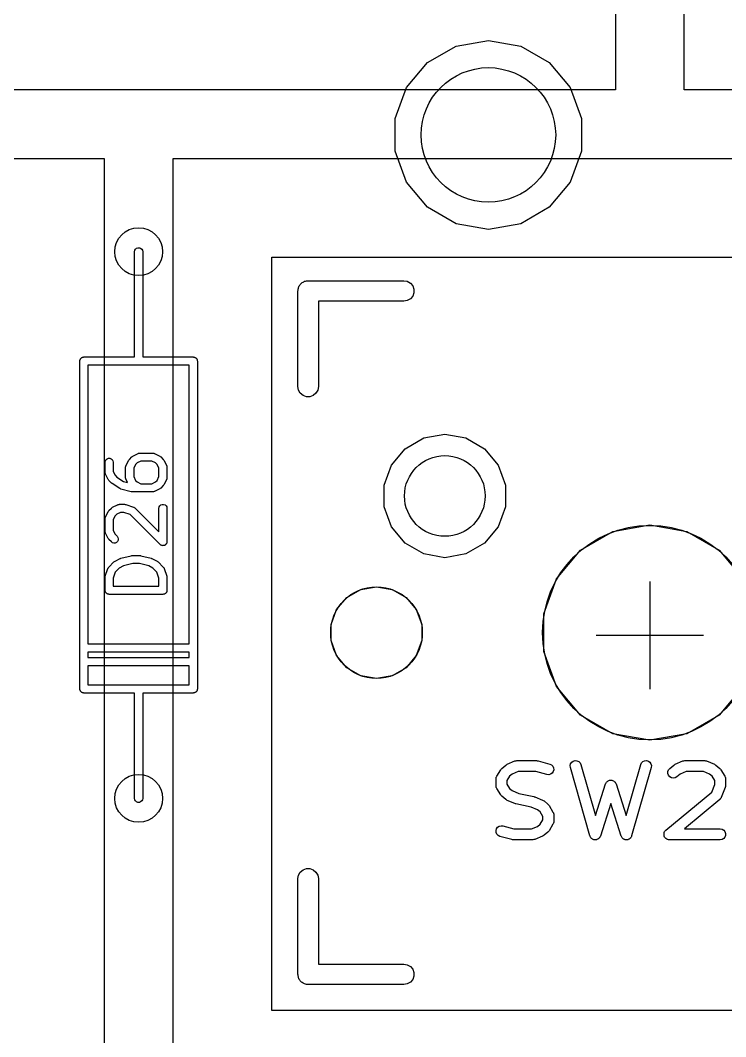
# Model space of a CAD drawing. Header units: millimetres. Extents: x 71 to 299, y 93 to 256.
# Drawn here: x 198 to 211.11, y 170.27 to 189.16 of the extents above; entities that cross this region are included whole.
import ezdxf

# ---------------------------------------------------------------- set-up
doc = ezdxf.new("R2010")
doc.units = ezdxf.units.MM
for name, color, linetype in [('BLACK', 7, 'Continuous'), ('PCB', 4, 'Continuous'), ('PCB_参照', 4, 'Continuous'), ('プレート', 6, 'Continuous'), ('物理キー', 7, 'Continuous'), ('裏面', 3, 'Continuous')]:
    doc.layers.add(name, color=color, linetype=linetype)

# ---------------------------------------------------------------- blocks, each defined once
blk = doc.blocks.new('PCB詳細')
at = {"layer": 'BLACK'}
for p, q in [((141.899, -68.0993), (142.5, -67.9933)), ((142.5, -67.9933), (143.101, -68.0993)), ((141.371, -68.4043), (141.899, -68.0993)), ((143.101, -68.0993), (143.629, -68.4043)), ((140.979, -68.8717), (141.371, -68.4043)), ((143.629, -68.4043), (144.021, -68.8717)), ((140.77, -69.445), (140.979, -68.8717)), ((144.021, -68.8717), (144.23, -69.445)), ((140.77, -70.055), (140.77, -69.445)), ((144.23, -69.445), (144.23, -70.055)), ((140.979, -70.6283), (140.77, -70.055)), ((144.23, -70.055), (144.021, -70.6283)), ((141.371, -71.0957), (140.979, -70.6283)), ((144.021, -70.6283), (143.629, -71.0957)), ((141.899, -71.4007), (141.371, -71.0957)), ((143.629, -71.0957), (143.101, -71.4007)), ((142.5, -71.5067), (141.899, -71.4007)), ((143.101, -71.4007), (142.5, -71.5067)), ((135.925, -71.92), (135.93, -71.8943)), ((135.925, -73.19), (135.925, -71.92)), ((135.93, -71.8943), (135.943, -71.8718)), ((135.943, -71.8718), (135.963, -71.855)), ((135.963, -71.855), (135.987, -71.8461)), ((135.987, -71.8461), (136.013, -71.8461)), ((136.013, -71.8461), (136.037, -71.855)), ((136.037, -71.855), (136.057, -71.8718)), ((136.057, -71.8718), (136.07, -71.8943)), ((136.07, -71.8943), (136.075, -71.92)), ((136.075, -71.92), (136.075, -73.19)), ((138.996, -72.542), (139.004, -72.5275)), ((139.004, -72.5275), (139.017, -72.5168)), ((139.017, -72.5168), (139.028, -72.5041)), ((139.028, -72.5041), (139.042, -72.4957)), ((139.042, -72.4957), (139.055, -72.485)), ((139.055, -72.485), (139.07, -72.4793)), ((139.07, -72.4793), (139.085, -72.471)), ((139.085, -72.471), (139.101, -72.4681)), ((139.101, -72.4681), (139.117, -72.4624)), ((139.117, -72.4624), (139.134, -72.4624)), ((139.134, -72.4624), (139.15, -72.4595)), ((139.15, -72.4595), (140.928, -72.4595)), ((140.928, -72.4595), (140.993, -72.471)), ((140.993, -72.471), (141.05, -72.5041)), ((141.05, -72.5041), (141.093, -72.5547)), ((138.959, -72.65), (138.962, -72.6336)), ((138.959, -74.428), (138.959, -72.65)), ((138.962, -72.6169), (138.968, -72.6013)), ((138.962, -72.6336), (138.962, -72.6169)), ((138.968, -72.6013), (138.971, -72.5848)), ((138.971, -72.5848), (138.979, -72.5704)), ((138.979, -72.5704), (138.985, -72.5547)), ((138.985, -72.5547), (138.996, -72.542)), ((141.093, -72.5547), (141.116, -72.6169)), ((141.116, -72.6831), (141.093, -72.7452)), ((141.116, -72.6169), (141.116, -72.6831)), ((140.928, -72.8405), (139.34, -72.8405)), ((139.34, -72.8405), (139.34, -74.428)), ((140.993, -72.829), (140.928, -72.8405)), ((141.05, -72.7959), (140.993, -72.829)), ((141.093, -72.7452), (141.05, -72.7959)), ((135.925, -73.877), (135.925, -73.19)), ((136.075, -73.19), (136.075, -73.877)), ((134.909, -73.952), (134.91, -73.9455)), ((134.909, -80.048), (134.909, -73.952)), ((134.91, -73.939), (134.912, -73.9328)), ((134.91, -73.9455), (134.91, -73.939)), ((134.912, -73.9328), (134.914, -73.9263)), ((134.914, -73.9263), (134.917, -73.9207)), ((134.917, -73.9207), (134.919, -73.9145)), ((134.919, -73.9145), (134.923, -73.9095)), ((134.923, -73.9095), (134.927, -73.9038)), ((134.927, -73.9038), (134.932, -73.8996)), ((134.932, -73.8996), (134.936, -73.8945)), ((134.936, -73.8945), (134.941, -73.8913)), ((134.941, -73.8913), (134.946, -73.887)), ((134.946, -73.887), (134.953, -73.8848)), ((134.953, -73.8848), (134.958, -73.8815)), ((134.958, -73.8815), (134.965, -73.8804)), ((134.965, -73.8804), (134.971, -73.8781)), ((134.971, -73.8781), (134.978, -73.8781)), ((134.978, -73.8781), (134.984, -73.877)), ((134.984, -73.877), (135.925, -73.877)), ((136, -74.027), (135.059, -74.027)), ((135.059, -74.027), (135.059, -79.211)), ((136.941, -74.027), (136, -74.027)), ((136.075, -73.877), (137.016, -73.877)), ((136.941, -79.211), (136.941, -74.027)), ((137.016, -73.877), (137.022, -73.8781)), ((137.022, -73.8781), (137.029, -73.8781)), ((137.029, -73.8781), (137.035, -73.8804)), ((137.035, -73.8804), (137.042, -73.8815)), ((137.042, -73.8815), (137.047, -73.8848)), ((137.047, -73.8848), (137.053, -73.887)), ((137.053, -73.887), (137.059, -73.8913)), ((137.059, -73.8913), (137.064, -73.8945)), ((137.064, -73.8945), (137.068, -73.8996)), ((137.068, -73.8996), (137.073, -73.9038)), ((137.073, -73.9038), (137.077, -73.9095)), ((137.077, -73.9095), (137.081, -73.9145)), ((137.081, -73.9145), (137.083, -73.9207)), ((137.083, -73.9207), (137.086, -73.9263)), ((137.086, -73.9263), (137.088, -73.9328)), ((137.088, -73.9328), (137.09, -73.939)), ((137.09, -73.939), (137.09, -73.9455)), ((137.09, -73.9455), (137.091, -73.952)), ((137.091, -73.952), (137.091, -80.048)), ((138.971, -74.4932), (138.959, -74.428)), ((139.004, -74.5505), (138.971, -74.4932)), ((139.055, -74.593), (139.004, -74.5505)), ((139.117, -74.6156), (139.055, -74.593)), ((139.245, -74.593), (139.183, -74.6156)), ((139.296, -74.5505), (139.245, -74.593)), ((139.329, -74.4932), (139.296, -74.5505)), ((139.34, -74.428), (139.329, -74.4932)), ((139.183, -74.6156), (139.117, -74.6156)), ((141.298, -75.3818), (141.69, -75.3126)), ((141.69, -75.3126), (142.082, -75.3818)), ((140.952, -75.5811), (141.298, -75.3818)), ((142.082, -75.3818), (142.428, -75.5811)), ((135.828, -75.7803), (135.876, -75.7327)), ((135.876, -75.7327), (135.885, -75.7258)), ((135.885, -75.7258), (135.895, -75.7186)), ((135.895, -75.7186), (135.99, -75.671)), ((135.99, -75.671), (135.994, -75.6698)), ((135.994, -75.6698), (135.998, -75.6676)), ((135.998, -75.6676), (136.007, -75.6661)), ((136.007, -75.6661), (136.015, -75.6636)), ((136.015, -75.6636), (136.02, -75.6638)), ((136.02, -75.6638), (136.024, -75.6631)), ((136.024, -75.6631), (136.262, -75.6631)), ((136.262, -75.6631), (136.266, -75.6638)), ((136.266, -75.6638), (136.27, -75.6636)), ((136.27, -75.6636), (136.279, -75.6661)), ((136.279, -75.6661), (136.288, -75.6676)), ((136.288, -75.6676), (136.291, -75.6698)), ((136.291, -75.6698), (136.295, -75.671)), ((136.295, -75.671), (136.391, -75.7186)), ((136.391, -75.7186), (136.4, -75.7258)), ((136.4, -75.7258), (136.41, -75.7327)), ((136.41, -75.7327), (136.458, -75.7803)), ((140.696, -75.8863), (140.952, -75.5811)), ((142.428, -75.5811), (142.684, -75.8863)), ((135.377, -75.8333), (135.382, -75.8077)), ((135.377, -76.0238), (135.377, -75.8333)), ((135.382, -75.8077), (135.395, -75.7851)), ((135.395, -75.7851), (135.415, -75.7684)), ((135.415, -75.7684), (135.439, -75.7595)), ((135.439, -75.7595), (135.465, -75.7595)), ((135.465, -75.7595), (135.49, -75.7684)), ((135.49, -75.7684), (135.51, -75.7851)), ((135.51, -75.7851), (135.523, -75.8077)), ((135.523, -75.8077), (135.527, -75.8333)), ((135.527, -75.8333), (135.527, -76.0061)), ((135.758, -75.9286), (135.759, -75.9243)), ((135.758, -76.119), (135.758, -75.9286)), ((135.759, -75.92), (135.761, -75.9116)), ((135.759, -75.9243), (135.759, -75.92)), ((135.761, -75.9116), (135.763, -75.9029)), ((135.763, -75.9029), (135.765, -75.8992)), ((135.765, -75.8992), (135.766, -75.895)), ((135.766, -75.895), (135.814, -75.7998)), ((135.814, -75.7998), (135.821, -75.7901)), ((135.821, -75.7901), (135.828, -75.7803)), ((135.943, -75.8778), (135.908, -75.9463)), ((135.973, -75.8474), (135.943, -75.8778)), ((136.042, -75.8131), (135.973, -75.8474)), ((136.244, -75.8131), (136.042, -75.8131)), ((136.313, -75.8474), (136.244, -75.8131)), ((136.343, -75.8778), (136.313, -75.8474)), ((136.377, -75.9463), (136.343, -75.8778)), ((136.458, -75.7803), (136.465, -75.7901)), ((136.465, -75.7901), (136.472, -75.7998)), ((136.472, -75.7998), (136.519, -75.895)), ((136.519, -75.895), (136.521, -75.8992)), ((136.521, -75.8992), (136.523, -75.9029)), ((136.523, -75.9029), (136.524, -75.9116)), ((136.524, -75.9116), (136.527, -75.92)), ((136.527, -75.92), (136.527, -75.9243)), ((136.527, -75.9243), (136.527, -75.9286)), ((136.527, -75.9286), (136.527, -76.119)), ((140.56, -76.2608), (140.696, -75.8863)), ((142.684, -75.8863), (142.82, -76.2608)), ((135.378, -76.0281), (135.377, -76.0238)), ((135.378, -76.0324), (135.378, -76.0281)), ((135.38, -76.0408), (135.378, -76.0324)), ((135.382, -76.0495), (135.38, -76.0408)), ((135.384, -76.0532), (135.382, -76.0495)), ((135.385, -76.0574), (135.384, -76.0532)), ((135.433, -76.1526), (135.385, -76.0574)), ((135.527, -76.0061), (135.562, -76.0746)), ((135.562, -76.0746), (135.595, -76.1084)), ((135.595, -76.1084), (135.721, -76.1923)), ((135.759, -76.1233), (135.758, -76.119)), ((135.908, -75.9463), (135.908, -76.1013)), ((135.908, -76.1013), (135.943, -76.1699)), ((136.343, -76.1699), (136.377, -76.1013)), ((136.377, -76.1013), (136.377, -75.9463)), ((136.527, -76.119), (136.527, -76.1233)), ((135.44, -76.1622), (135.433, -76.1526)), ((135.447, -76.1721), (135.44, -76.1622)), ((135.495, -76.2197), (135.447, -76.1721)), ((135.501, -76.224), (135.495, -76.2197)), ((135.506, -76.2291), (135.501, -76.224)), ((135.649, -76.3243), (135.506, -76.2291)), ((135.721, -76.1923), (135.795, -76.2108)), ((135.759, -76.1276), (135.759, -76.1233)), ((135.761, -76.136), (135.759, -76.1276)), ((135.763, -76.1447), (135.761, -76.136)), ((135.765, -76.1484), (135.763, -76.1447)), ((135.766, -76.1526), (135.765, -76.1484)), ((135.795, -76.2108), (135.766, -76.1526)), ((135.943, -76.1699), (135.973, -76.2003)), ((135.973, -76.2003), (136.042, -76.2345)), ((136.042, -76.2345), (136.244, -76.2345)), ((136.244, -76.2345), (136.313, -76.2003)), ((136.313, -76.2003), (136.343, -76.1699)), ((136.458, -76.2673), (136.41, -76.3149)), ((136.465, -76.2575), (136.458, -76.2673)), ((136.472, -76.2478), (136.465, -76.2575)), ((136.519, -76.1526), (136.472, -76.2478)), ((136.521, -76.1484), (136.519, -76.1526)), ((136.523, -76.1447), (136.521, -76.1484)), ((136.524, -76.136), (136.523, -76.1447)), ((136.527, -76.1276), (136.524, -76.136)), ((136.527, -76.1233), (136.527, -76.1276)), ((140.56, -76.6592), (140.56, -76.2608)), ((142.82, -76.2608), (142.82, -76.6592)), ((135.661, -76.3295), (135.649, -76.3243)), ((135.672, -76.3347), (135.661, -76.3295)), ((135.863, -76.3823), (135.672, -76.3347)), ((135.872, -76.3829), (135.863, -76.3823)), ((135.881, -76.3845), (135.872, -76.3829)), ((136.262, -76.3845), (135.881, -76.3845)), ((136.266, -76.3838), (136.262, -76.3845)), ((136.27, -76.384), (136.266, -76.3838)), ((136.279, -76.3815), (136.27, -76.384)), ((136.288, -76.38), (136.279, -76.3815)), ((136.291, -76.3778), (136.288, -76.38)), ((136.295, -76.3766), (136.291, -76.3778)), ((136.391, -76.329), (136.295, -76.3766)), ((136.4, -76.3218), (136.391, -76.329)), ((136.41, -76.3149), (136.4, -76.3218)), ((135.447, -76.7327), (135.495, -76.6851)), ((135.495, -76.6851), (135.504, -76.6782)), ((135.504, -76.6782), (135.514, -76.671)), ((135.514, -76.671), (135.609, -76.6234)), ((135.609, -76.6234), (135.613, -76.6222)), ((135.613, -76.6222), (135.617, -76.62)), ((135.617, -76.62), (135.626, -76.6185)), ((135.626, -76.6185), (135.634, -76.616)), ((135.634, -76.616), (135.639, -76.6162)), ((135.639, -76.6162), (135.643, -76.6155)), ((135.643, -76.6155), (135.738, -76.6155)), ((135.738, -76.6155), (135.75, -76.6176)), ((135.75, -76.6176), (135.762, -76.6193)), ((135.762, -76.6193), (135.905, -76.6669)), ((135.905, -76.6669), (135.908, -76.669)), ((135.908, -76.669), (135.913, -76.6701)), ((135.913, -76.6701), (135.92, -76.6752)), ((135.92, -76.6752), (135.928, -76.6793)), ((135.928, -76.6793), (135.93, -76.6826)), ((135.93, -76.6826), (135.934, -76.6851)), ((135.934, -76.6851), (136.377, -77.1285)), ((136.377, -76.6905), (136.382, -76.6648)), ((136.382, -76.6648), (136.395, -76.6423)), ((136.395, -76.6423), (136.415, -76.6255)), ((136.415, -76.6255), (136.439, -76.6166)), ((136.439, -76.6166), (136.465, -76.6166)), ((136.465, -76.6166), (136.49, -76.6255)), ((136.49, -76.6255), (136.51, -76.6423)), ((136.51, -76.6423), (136.523, -76.6648)), ((136.523, -76.6648), (136.527, -76.6905)), ((140.696, -77.0337), (140.56, -76.6592)), ((142.82, -76.6592), (142.684, -77.0337)), ((135.378, -76.8724), (135.38, -76.864)), ((135.378, -76.8767), (135.378, -76.8724)), ((135.38, -76.864), (135.382, -76.8553)), ((135.382, -76.8553), (135.384, -76.8516)), ((135.384, -76.8516), (135.385, -76.8474)), ((135.385, -76.8474), (135.433, -76.7522)), ((135.433, -76.7522), (135.44, -76.7425)), ((135.44, -76.7425), (135.447, -76.7327)), ((135.562, -76.8301), (135.527, -76.8987)), ((135.592, -76.7997), (135.562, -76.8301)), ((135.661, -76.7655), (135.592, -76.7997)), ((135.726, -76.7655), (135.661, -76.7655)), ((135.84, -76.8036), (135.726, -76.7655)), ((136.399, -77.3626), (135.84, -76.8036)), ((136.377, -77.1285), (136.377, -76.6905)), ((136.527, -76.6905), (136.527, -77.3095)), ((135.377, -76.881), (135.378, -76.8767)), ((135.377, -77.119), (135.377, -76.881)), ((135.527, -76.8987), (135.527, -77.1013)), ((140.952, -77.3389), (140.696, -77.0337)), ((142.684, -77.0337), (142.428, -77.3389)), ((144.815, -77.1192), (145.5, -76.9985)), ((145.5, -76.9985), (146.185, -77.1192)), ((135.378, -77.1233), (135.377, -77.119)), ((135.378, -77.1276), (135.378, -77.1233)), ((135.38, -77.136), (135.378, -77.1276)), ((135.382, -77.1447), (135.38, -77.136)), ((135.384, -77.1484), (135.382, -77.1447)), ((135.385, -77.1526), (135.384, -77.1484)), ((135.433, -77.2478), (135.385, -77.1526)), ((135.44, -77.2575), (135.433, -77.2478)), ((135.527, -77.1013), (135.562, -77.1699)), ((135.562, -77.1699), (135.601, -77.2089)), ((135.601, -77.2089), (135.616, -77.2302)), ((135.616, -77.2302), (135.622, -77.2554)), ((144.213, -77.4667), (144.815, -77.1192)), ((146.185, -77.1192), (146.787, -77.4667)), ((135.447, -77.2673), (135.44, -77.2575)), ((135.495, -77.3149), (135.447, -77.2673)), ((135.516, -77.3299), (135.495, -77.3149)), ((135.541, -77.3366), (135.516, -77.3299)), ((135.567, -77.3343), (135.541, -77.3366)), ((135.591, -77.3233), (135.567, -77.3343)), ((135.609, -77.3049), (135.591, -77.3233)), ((135.62, -77.2813), (135.609, -77.3049)), ((135.622, -77.2554), (135.62, -77.2813)), ((136.407, -77.3682), (136.399, -77.3626)), ((136.415, -77.3745), (136.407, -77.3682)), ((136.418, -77.3756), (136.415, -77.3745)), ((136.421, -77.3775), (136.418, -77.3756)), ((136.43, -77.38), (136.421, -77.3775)), ((136.439, -77.3834), (136.43, -77.38)), ((136.443, -77.3834), (136.439, -77.3834)), ((136.446, -77.3842), (136.443, -77.3834)), ((136.456, -77.3834), (136.446, -77.3842)), ((136.465, -77.3834), (136.456, -77.3834)), ((136.469, -77.3823), (136.465, -77.3834)), ((136.472, -77.382), (136.469, -77.3823)), ((136.481, -77.3778), (136.472, -77.382)), ((136.49, -77.3745), (136.481, -77.3778)), ((136.492, -77.3724), (136.49, -77.3745)), ((136.495, -77.371), (136.492, -77.3724)), ((136.502, -77.364), (136.495, -77.371)), ((136.51, -77.3577), (136.502, -77.364)), ((136.511, -77.3549), (136.51, -77.3577)), ((136.514, -77.3525), (136.511, -77.3549)), ((136.518, -77.3437), (136.514, -77.3525)), ((136.523, -77.3352), (136.518, -77.3437)), ((136.525, -77.3289), (136.523, -77.3319)), ((136.523, -77.3319), (136.523, -77.3352)), ((136.526, -77.3192), (136.525, -77.3289)), ((136.527, -77.3095), (136.526, -77.3192)), ((141.298, -77.5382), (140.952, -77.3389)), ((142.428, -77.3389), (142.082, -77.5382)), ((135.562, -77.671), (135.657, -77.6234)), ((135.657, -77.6234), (135.665, -77.6211)), ((135.665, -77.6211), (135.672, -77.6177)), ((135.672, -77.6177), (135.863, -77.5701)), ((135.863, -77.5701), (135.872, -77.5695)), ((135.872, -77.5695), (135.881, -77.5679)), ((135.881, -77.5679), (136.024, -77.5679)), ((136.024, -77.5679), (136.033, -77.5695)), ((136.033, -77.5695), (136.042, -77.5701)), ((136.042, -77.5701), (136.232, -77.6177)), ((136.232, -77.6177), (136.24, -77.6211)), ((136.24, -77.6211), (136.248, -77.6234)), ((136.248, -77.6234), (136.343, -77.671)), ((141.69, -77.6074), (141.298, -77.5382)), ((142.082, -77.5382), (141.69, -77.6074)), ((143.767, -77.9992), (144.213, -77.4667)), ((146.787, -77.4667), (147.233, -77.9992)), ((135.381, -77.9525), (135.429, -77.8096)), ((135.429, -77.8096), (135.431, -77.8058)), ((135.431, -77.8058), (135.432, -77.8016)), ((135.432, -77.8016), (135.437, -77.7944)), ((135.437, -77.7944), (135.441, -77.7867)), ((135.441, -77.7867), (135.444, -77.7838)), ((135.444, -77.7838), (135.447, -77.7803)), ((135.447, -77.7803), (135.542, -77.6851)), ((135.542, -77.6851), (135.552, -77.6782)), ((135.552, -77.6782), (135.562, -77.671)), ((135.64, -77.7997), (135.566, -77.8738)), ((135.717, -77.7612), (135.64, -77.7997)), ((135.89, -77.7179), (135.717, -77.7612)), ((136.015, -77.7179), (135.89, -77.7179)), ((136.188, -77.7612), (136.015, -77.7179)), ((136.265, -77.7997), (136.188, -77.7612)), ((136.339, -77.8738), (136.265, -77.7997)), ((136.343, -77.671), (136.353, -77.6782)), ((136.353, -77.6782), (136.363, -77.6851)), ((136.363, -77.6851), (136.458, -77.7803)), ((136.458, -77.7803), (136.46, -77.7838)), ((136.46, -77.7838), (136.464, -77.7867)), ((136.464, -77.7867), (136.468, -77.7944)), ((136.468, -77.7944), (136.473, -77.8016)), ((136.473, -77.8016), (136.474, -77.8058)), ((136.474, -77.8058), (136.476, -77.8096)), ((136.476, -77.8096), (136.524, -77.9525)), ((135.377, -77.9762), (135.379, -77.9643)), ((135.377, -78.2143), (135.377, -77.9762)), ((135.379, -77.9643), (135.381, -77.9525)), ((135.566, -77.8738), (135.527, -77.9884)), ((135.527, -77.9884), (135.527, -78.1393)), ((136.377, -77.9884), (136.339, -77.8738)), ((136.377, -78.1393), (136.377, -77.9884)), ((136.524, -77.9525), (136.525, -77.9643)), ((136.525, -77.9643), (136.527, -77.9762)), ((136.527, -77.9762), (136.527, -78.2143)), ((143.529, -78.6524), (143.767, -77.9992)), ((135.527, -78.1393), (136.377, -78.1393)), ((139.871, -78.3457), (140.128, -78.1974)), ((140.128, -78.1974), (140.42, -78.1458)), ((140.42, -78.1458), (140.712, -78.1974)), ((140.712, -78.1974), (140.969, -78.3457)), ((135.379, -78.2207), (135.377, -78.2143)), ((135.379, -78.2273), (135.379, -78.2207)), ((135.381, -78.2335), (135.379, -78.2273)), ((135.382, -78.2399), (135.381, -78.2335)), ((135.385, -78.2456), (135.382, -78.2399)), ((135.387, -78.2518), (135.385, -78.2456)), ((135.392, -78.2568), (135.387, -78.2518)), ((135.395, -78.2625), (135.392, -78.2568)), ((135.4, -78.2667), (135.395, -78.2625)), ((135.404, -78.2717), (135.4, -78.2667)), ((135.41, -78.275), (135.404, -78.2717)), ((135.415, -78.2792), (135.41, -78.275)), ((135.421, -78.2815), (135.415, -78.2792)), ((135.427, -78.2848), (135.421, -78.2815)), ((135.433, -78.2859), (135.427, -78.2848)), ((135.439, -78.2881), (135.433, -78.2859)), ((135.446, -78.2881), (135.439, -78.2881)), ((135.452, -78.2893), (135.446, -78.2881)), ((136.452, -78.2893), (135.452, -78.2893)), ((136.459, -78.2881), (136.452, -78.2893)), ((136.465, -78.2881), (136.459, -78.2881)), ((136.472, -78.2859), (136.465, -78.2881)), ((136.478, -78.2848), (136.472, -78.2859)), ((136.484, -78.2815), (136.478, -78.2848)), ((136.49, -78.2792), (136.484, -78.2815)), ((136.495, -78.275), (136.49, -78.2792)), ((136.501, -78.2717), (136.495, -78.275)), ((136.505, -78.2667), (136.501, -78.2717)), ((136.51, -78.2625), (136.505, -78.2667)), ((136.513, -78.2568), (136.51, -78.2625)), ((136.517, -78.2518), (136.513, -78.2568)), ((136.52, -78.2456), (136.517, -78.2518)), ((136.523, -78.2399), (136.52, -78.2456)), ((136.524, -78.2335), (136.523, -78.2399)), ((136.526, -78.2273), (136.524, -78.2335)), ((136.527, -78.2143), (136.526, -78.2207)), ((136.526, -78.2207), (136.526, -78.2273)), ((139.68, -78.5729), (139.871, -78.3457)), ((140.969, -78.3457), (141.16, -78.5729)), ((139.579, -78.8517), (139.68, -78.5729)), ((141.16, -78.5729), (141.261, -78.8517)), ((143.529, -79.3476), (143.529, -78.6524)), ((139.579, -79.1483), (139.579, -78.8517)), ((141.261, -78.8517), (141.261, -79.1483)), ((135.059, -79.211), (136.941, -79.211)), ((139.68, -79.4271), (139.579, -79.1483)), ((141.261, -79.1483), (141.16, -79.4271)), ((135.059, -79.361), (135.059, -79.465)), ((136.941, -79.361), (135.059, -79.361)), ((135.059, -79.465), (136.941, -79.465)), ((136.941, -79.465), (136.941, -79.361)), ((139.871, -79.6543), (139.68, -79.4271)), ((141.16, -79.4271), (140.969, -79.6543)), ((143.767, -80.0008), (143.529, -79.3476)), ((136.941, -79.615), (135.059, -79.615)), ((135.059, -79.615), (135.059, -79.973)), ((136.941, -79.973), (136.941, -79.615)), ((140.128, -79.8026), (139.871, -79.6543)), ((140.969, -79.6543), (140.712, -79.8026)), ((140.42, -79.8541), (140.128, -79.8026)), ((140.712, -79.8026), (140.42, -79.8541)), ((134.91, -80.0545), (134.909, -80.048)), ((134.91, -80.061), (134.91, -80.0545)), ((134.912, -80.0672), (134.91, -80.061)), ((134.914, -80.0737), (134.912, -80.0672)), ((134.917, -80.0793), (134.914, -80.0737)), ((134.919, -80.0855), (134.917, -80.0793)), ((134.923, -80.0905), (134.919, -80.0855)), ((135.059, -79.973), (136, -79.973)), ((136, -79.973), (136.941, -79.973)), ((137.081, -80.0855), (137.077, -80.0905)), ((137.083, -80.0793), (137.081, -80.0855)), ((137.086, -80.0737), (137.083, -80.0793)), ((137.088, -80.0672), (137.086, -80.0737)), ((137.09, -80.061), (137.088, -80.0672)), ((137.091, -80.048), (137.09, -80.0545)), ((137.09, -80.0545), (137.09, -80.061)), ((144.213, -80.5332), (143.767, -80.0008)), ((147.233, -80.0008), (146.787, -80.5332)), ((134.927, -80.0962), (134.923, -80.0905)), ((134.932, -80.1004), (134.927, -80.0962)), ((134.936, -80.1055), (134.932, -80.1004)), ((134.941, -80.1087), (134.936, -80.1055)), ((134.946, -80.113), (134.941, -80.1087)), ((134.953, -80.1152), (134.946, -80.113)), ((134.958, -80.1185), (134.953, -80.1152)), ((134.965, -80.1196), (134.958, -80.1185)), ((134.971, -80.1219), (134.965, -80.1196)), ((134.978, -80.1219), (134.971, -80.1219)), ((134.984, -80.123), (134.978, -80.1219)), ((135.925, -80.123), (134.984, -80.123)), ((135.925, -80.81), (135.925, -80.123)), ((137.016, -80.123), (136.075, -80.123)), ((136.075, -80.123), (136.075, -80.81)), ((137.022, -80.1219), (137.016, -80.123)), ((137.029, -80.1219), (137.022, -80.1219)), ((137.035, -80.1196), (137.029, -80.1219)), ((137.042, -80.1185), (137.035, -80.1196)), ((137.047, -80.1152), (137.042, -80.1185)), ((137.053, -80.113), (137.047, -80.1152)), ((137.059, -80.1087), (137.053, -80.113)), ((137.064, -80.1055), (137.059, -80.1087)), ((137.068, -80.1004), (137.064, -80.1055)), ((137.073, -80.0962), (137.068, -80.1004)), ((137.077, -80.0905), (137.073, -80.0962)), ((144.815, -80.8808), (144.213, -80.5332)), ((146.787, -80.5332), (146.185, -80.8808)), ((135.925, -82.08), (135.925, -80.81)), ((136.075, -80.81), (136.075, -82.08)), ((145.5, -81.0015), (144.815, -80.8808)), ((146.185, -80.8808), (145.5, -81.0015)), ((142.848, -81.4462), (142.993, -81.3857)), ((142.993, -81.3857), (142.996, -81.3852)), ((142.996, -81.3852), (142.998, -81.3841)), ((142.998, -81.3841), (143.013, -81.3814)), ((143.013, -81.3814), (143.028, -81.378)), ((143.028, -81.378), (143.03, -81.3783)), ((143.03, -81.3783), (143.033, -81.3779)), ((143.033, -81.3779), (143.395, -81.3779)), ((143.395, -81.3779), (143.409, -81.3803)), ((143.409, -81.3803), (143.423, -81.3816)), ((143.423, -81.3816), (143.64, -81.4421)), ((144.028, -81.4381), (144.048, -81.4089)), ((144.048, -81.4089), (144.077, -81.3882)), ((144.077, -81.3882), (144.111, -81.3785)), ((144.111, -81.3785), (144.146, -81.381)), ((144.146, -81.381), (144.178, -81.3953)), ((144.178, -81.3953), (144.203, -81.4199)), ((145.345, -81.4199), (145.371, -81.3953)), ((145.371, -81.3953), (145.403, -81.381)), ((145.403, -81.381), (145.438, -81.3785)), ((145.438, -81.3785), (145.472, -81.3882)), ((145.472, -81.3882), (145.5, -81.4089)), ((145.5, -81.4089), (145.52, -81.4381)), ((145.969, -81.4462), (146.114, -81.3857)), ((146.114, -81.3857), (146.116, -81.3852)), ((146.116, -81.3852), (146.118, -81.3841)), ((146.118, -81.3841), (146.134, -81.3814)), ((146.134, -81.3814), (146.148, -81.378)), ((146.148, -81.378), (146.151, -81.3783)), ((146.151, -81.3783), (146.153, -81.3779)), ((146.153, -81.3779), (146.516, -81.3779)), ((146.516, -81.3779), (146.518, -81.3783)), ((146.518, -81.3783), (146.521, -81.378)), ((146.521, -81.378), (146.536, -81.3814)), ((146.536, -81.3814), (146.551, -81.3841)), ((146.551, -81.3841), (146.553, -81.3852)), ((146.553, -81.3852), (146.555, -81.3857)), ((146.555, -81.3857), (146.7, -81.4462)), ((142.655, -81.6692), (142.728, -81.5482)), ((142.728, -81.5482), (142.739, -81.5354)), ((142.739, -81.5354), (142.75, -81.5224)), ((142.75, -81.5224), (142.822, -81.4619)), ((142.822, -81.4619), (142.836, -81.4544)), ((142.836, -81.4544), (142.848, -81.4462)), ((143.053, -81.5811), (142.941, -81.6279)), ((143.382, -81.5811), (143.053, -81.5811)), ((143.586, -81.6379), (143.382, -81.5811)), ((143.64, -81.4421), (143.672, -81.4573)), ((143.672, -81.4573), (143.697, -81.4825)), ((143.705, -81.5838), (143.684, -81.6125)), ((143.697, -81.4825), (143.712, -81.5146)), ((143.714, -81.5498), (143.705, -81.5838)), ((143.712, -81.5146), (143.714, -81.5498)), ((144.02, -81.4723), (144.028, -81.4381)), ((144.023, -81.5074), (144.02, -81.4723)), ((144.386, -82.7774), (144.023, -81.5074)), ((144.203, -81.4199), (144.219, -81.4516)), ((144.219, -81.4516), (144.49, -82.399)), ((145.059, -82.399), (145.33, -81.4516)), ((145.525, -81.5074), (145.162, -82.7774)), ((145.33, -81.4516), (145.345, -81.4199)), ((145.52, -81.4381), (145.529, -81.4723)), ((145.529, -81.4723), (145.525, -81.5074)), ((145.835, -81.5825), (145.848, -81.5494)), ((145.835, -81.6178), (145.835, -81.5825)), ((145.848, -81.5494), (145.87, -81.5224)), ((145.87, -81.5224), (145.943, -81.4619)), ((145.943, -81.4619), (145.956, -81.4544)), ((145.956, -81.4544), (145.969, -81.4462)), ((146.173, -81.5811), (146.061, -81.6279)), ((146.496, -81.5811), (146.173, -81.5811)), ((146.608, -81.6279), (146.496, -81.5811)), ((146.7, -81.4462), (146.713, -81.4544)), ((146.713, -81.4544), (146.726, -81.4619)), ((146.726, -81.4619), (146.799, -81.5224)), ((146.799, -81.5224), (146.81, -81.5354)), ((146.81, -81.5354), (146.821, -81.5482)), ((146.821, -81.5482), (146.893, -81.6692)), ((142.641, -81.7214), (142.642, -81.7118)), ((142.641, -81.8424), (142.641, -81.7214)), ((142.642, -81.7118), (142.643, -81.7021)), ((142.643, -81.7021), (142.645, -81.6946)), ((142.645, -81.6946), (142.647, -81.6867)), ((142.647, -81.6867), (142.652, -81.6782)), ((142.652, -81.6782), (142.655, -81.6692)), ((142.893, -81.6675), (142.844, -81.7496)), ((142.844, -81.7496), (142.844, -81.8142)), ((142.941, -81.6279), (142.893, -81.6675)), ((143.621, -81.6413), (143.586, -81.6379)), ((143.655, -81.6325), (143.621, -81.6413)), ((143.684, -81.6125), (143.655, -81.6325)), ((144.688, -81.7923), (144.694, -81.7802)), ((144.694, -81.7802), (144.697, -81.7775)), ((144.697, -81.7775), (144.699, -81.7741)), ((144.699, -81.7741), (144.71, -81.7657)), ((144.71, -81.7657), (144.72, -81.7565)), ((144.72, -81.7565), (144.724, -81.7549)), ((144.724, -81.7549), (144.727, -81.7525)), ((144.727, -81.7525), (144.74, -81.7483)), ((144.74, -81.7483), (144.753, -81.7431)), ((144.753, -81.7431), (144.757, -81.7429)), ((144.757, -81.7429), (144.761, -81.7417)), ((144.761, -81.7417), (144.774, -81.7422)), ((144.774, -81.7422), (144.788, -81.7417)), ((144.788, -81.7417), (144.792, -81.7429)), ((144.792, -81.7429), (144.796, -81.7431)), ((144.796, -81.7431), (144.809, -81.7483)), ((144.809, -81.7483), (144.822, -81.7525)), ((144.822, -81.7525), (144.825, -81.7549)), ((144.825, -81.7549), (144.829, -81.7565)), ((144.829, -81.7565), (144.839, -81.7657)), ((144.839, -81.7657), (144.849, -81.7741)), ((144.849, -81.7741), (144.852, -81.7775)), ((144.852, -81.7775), (144.855, -81.7802)), ((144.855, -81.7802), (144.861, -81.7923)), ((145.847, -81.651), (145.835, -81.6178)), ((145.87, -81.6781), (145.847, -81.651)), ((145.9, -81.6958), (145.87, -81.6781)), ((145.935, -81.7021), (145.9, -81.6958)), ((145.97, -81.6961), (145.935, -81.7021)), ((146, -81.6785), (145.97, -81.6961)), ((146.061, -81.6279), (146, -81.6785)), ((146.655, -81.6675), (146.608, -81.6279)), ((146.705, -81.7496), (146.655, -81.6675)), ((146.705, -81.8228), (146.705, -81.7496)), ((146.893, -81.6692), (146.897, -81.6782)), ((146.897, -81.6782), (146.902, -81.6867)), ((146.902, -81.6867), (146.903, -81.6946)), ((146.903, -81.6946), (146.906, -81.7021)), ((146.906, -81.7021), (146.906, -81.7118)), ((146.906, -81.7118), (146.908, -81.7214)), ((146.908, -81.7214), (146.908, -81.8424)), ((142.642, -81.852), (142.641, -81.8424)), ((142.643, -81.8617), (142.642, -81.852)), ((142.645, -81.8692), (142.643, -81.8617)), ((142.647, -81.8771), (142.645, -81.8692)), ((142.652, -81.8856), (142.647, -81.8771)), ((142.655, -81.8947), (142.652, -81.8856)), ((142.728, -82.0156), (142.655, -81.8947)), ((142.844, -81.8142), (142.893, -81.8963)), ((142.893, -81.8963), (142.941, -81.9359)), ((142.941, -81.9359), (143.063, -81.9868)), ((144.49, -82.399), (144.678, -81.8114)), ((144.678, -81.8114), (144.679, -81.8078)), ((144.679, -81.8078), (144.68, -81.8039)), ((144.68, -81.8039), (144.688, -81.7923)), ((144.861, -81.7923), (144.868, -81.8039)), ((144.868, -81.8039), (144.869, -81.8078)), ((144.869, -81.8078), (144.871, -81.8114)), ((144.871, -81.8114), (145.059, -82.399)), ((145.798, -82.6715), (146.649, -81.9622)), ((146.649, -81.9622), (146.705, -81.8228)), ((146.901, -81.8801), (146.828, -82.0615)), ((146.902, -81.8771), (146.901, -81.8785)), ((146.901, -81.8785), (146.901, -81.8801)), ((146.905, -81.8613), (146.902, -81.8771)), ((146.908, -81.8456), (146.905, -81.8613)), ((146.908, -81.8424), (146.908, -81.844)), ((146.908, -81.844), (146.908, -81.8456)), ((135.93, -82.1057), (135.925, -82.08)), ((135.943, -82.1282), (135.93, -82.1057)), ((135.963, -82.145), (135.943, -82.1282)), ((135.987, -82.1539), (135.963, -82.145)), ((136.013, -82.1539), (135.987, -82.1539)), ((136.037, -82.145), (136.013, -82.1539)), ((136.057, -82.1282), (136.037, -82.145)), ((136.07, -82.1057), (136.057, -82.1282)), ((136.075, -82.08), (136.07, -82.1057)), ((142.739, -82.0284), (142.728, -82.0156)), ((142.75, -82.0414), (142.739, -82.0284)), ((142.822, -82.1019), (142.75, -82.0414)), ((142.836, -82.1094), (142.822, -82.1019)), ((142.848, -82.1176), (142.836, -82.1094)), ((142.993, -82.1781), (142.848, -82.1176)), ((143.063, -81.9868), (143.344, -82.0453)), ((143.344, -82.0453), (143.353, -82.0489)), ((143.353, -82.0489), (143.362, -82.051)), ((143.362, -82.051), (143.507, -82.1115)), ((143.507, -82.1115), (143.52, -82.1196)), ((143.52, -82.1196), (143.533, -82.1272)), ((143.533, -82.1272), (143.606, -82.1877)), ((146.799, -82.1019), (146.143, -82.6479)), ((146.804, -82.0962), (146.799, -82.1019)), ((146.809, -82.0915), (146.804, -82.0962)), ((146.815, -82.0828), (146.809, -82.0915)), ((146.822, -82.0749), (146.815, -82.0828)), ((146.824, -82.0679), (146.822, -82.0749)), ((146.828, -82.0615), (146.824, -82.0679)), ((143.003, -82.1802), (142.993, -82.1781)), ((143.012, -82.1837), (143.003, -82.1802)), ((143.293, -82.2423), (143.012, -82.1837)), ((143.415, -82.2931), (143.293, -82.2423)), ((143.462, -82.3327), (143.415, -82.2931)), ((143.512, -82.4148), (143.462, -82.3327)), ((143.606, -82.1877), (143.617, -82.2006)), ((143.617, -82.2006), (143.628, -82.2134)), ((143.628, -82.2134), (143.7, -82.3344)), ((143.7, -82.3344), (143.704, -82.3435)), ((143.704, -82.3435), (143.709, -82.3519)), ((143.709, -82.3519), (143.71, -82.3598)), ((144.774, -82.1757), (144.581, -82.7805)), ((144.968, -82.7805), (144.774, -82.1757)), ((143.462, -82.5615), (143.512, -82.4795)), ((143.512, -82.4795), (143.512, -82.4148)), ((143.709, -82.5424), (143.704, -82.5508)), ((143.71, -82.5344), (143.709, -82.5424)), ((143.71, -82.3598), (143.713, -82.3673)), ((143.713, -82.5269), (143.71, -82.5344)), ((143.713, -82.3673), (143.713, -82.3771)), ((143.713, -82.3771), (143.715, -82.3867)), ((143.715, -82.5076), (143.713, -82.5172)), ((143.713, -82.5172), (143.713, -82.5269)), ((143.715, -82.3867), (143.715, -82.5076)), ((142.641, -82.6793), (142.651, -82.6453)), ((142.644, -82.7144), (142.641, -82.6793)), ((142.659, -82.7466), (142.644, -82.7144)), ((142.651, -82.6453), (142.671, -82.6166)), ((142.671, -82.6166), (142.7, -82.5966)), ((142.7, -82.5966), (142.734, -82.5878)), ((142.734, -82.5878), (142.769, -82.5912)), ((142.769, -82.5912), (142.974, -82.6479)), ((142.974, -82.6479), (143.303, -82.6479)), ((143.303, -82.6479), (143.415, -82.6012)), ((143.415, -82.6012), (143.462, -82.5615)), ((143.606, -82.7066), (143.533, -82.7671)), ((143.617, -82.6937), (143.606, -82.7066)), ((143.628, -82.6808), (143.617, -82.6937)), ((143.7, -82.5599), (143.628, -82.6808)), ((143.704, -82.5508), (143.7, -82.5599)), ((145.763, -82.7315), (145.769, -82.7151)), ((145.763, -82.7317), (145.763, -82.7315)), ((145.763, -82.7319), (145.763, -82.7317)), ((145.763, -82.7492), (145.763, -82.7319)), ((145.769, -82.7151), (145.775, -82.6987)), ((145.775, -82.6984), (145.786, -82.685)), ((145.775, -82.6986), (145.775, -82.6984)), ((145.775, -82.6987), (145.775, -82.6986)), ((145.786, -82.685), (145.798, -82.6717)), ((145.798, -82.6716), (145.798, -82.6715)), ((145.798, -82.6717), (145.798, -82.6716)), ((146.143, -82.6479), (146.806, -82.6479)), ((146.806, -82.6479), (146.841, -82.6541)), ((146.841, -82.6541), (146.872, -82.6717)), ((146.872, -82.6717), (146.894, -82.6987)), ((146.894, -82.6987), (146.906, -82.7319)), ((146.906, -82.7319), (146.906, -82.7672)), ((142.683, -82.7717), (142.659, -82.7466)), ((142.715, -82.7869), (142.683, -82.7717)), ((142.933, -82.8474), (142.715, -82.7869)), ((142.946, -82.8487), (142.933, -82.8474)), ((142.96, -82.8511), (142.946, -82.8487)), ((143.323, -82.8511), (142.96, -82.8511)), ((143.325, -82.8507), (143.323, -82.8511)), ((143.328, -82.851), (143.325, -82.8507)), ((143.342, -82.8477), (143.328, -82.851)), ((143.358, -82.845), (143.342, -82.8477)), ((143.36, -82.8438), (143.358, -82.845)), ((143.362, -82.8433), (143.36, -82.8438)), ((143.507, -82.7828), (143.362, -82.8433)), ((143.52, -82.7746), (143.507, -82.7828)), ((143.533, -82.7671), (143.52, -82.7746)), ((144.389, -82.7825), (144.386, -82.7774)), ((144.39, -82.788), (144.389, -82.7825)), ((144.396, -82.7983), (144.39, -82.788)), ((144.402, -82.8092), (144.396, -82.7983)), ((144.406, -82.8131), (144.402, -82.8092)), ((144.409, -82.8178), (144.406, -82.8131)), ((144.418, -82.8253), (144.409, -82.8178)), ((144.427, -82.8337), (144.418, -82.8253)), ((144.432, -82.836), (144.427, -82.8337)), ((144.437, -82.8394), (144.432, -82.836)), ((144.448, -82.8431), (144.437, -82.8394)), ((144.459, -82.8481), (144.448, -82.8431)), ((144.465, -82.8485), (144.459, -82.8481)), ((144.47, -82.8502), (144.465, -82.8485)), ((144.482, -82.8497), (144.47, -82.8502)), ((144.495, -82.8506), (144.482, -82.8497)), ((144.5, -82.849), (144.495, -82.8506)), ((144.506, -82.8488), (144.5, -82.849)), ((144.517, -82.8442), (144.506, -82.8488)), ((144.528, -82.8409), (144.517, -82.8442)), ((144.533, -82.8376), (144.528, -82.8409)), ((144.538, -82.8354), (144.533, -82.8376)), ((144.547, -82.8273), (144.538, -82.8354)), ((144.557, -82.8202), (144.547, -82.8273)), ((144.56, -82.8155), (144.557, -82.8202)), ((144.564, -82.8117), (144.56, -82.8155)), ((144.57, -82.801), (144.564, -82.8117)), ((144.577, -82.7909), (144.57, -82.801)), ((144.578, -82.7855), (144.577, -82.7909)), ((144.581, -82.7805), (144.578, -82.7855)), ((144.97, -82.7855), (144.968, -82.7805)), ((144.972, -82.7909), (144.97, -82.7855)), ((144.979, -82.801), (144.972, -82.7909)), ((144.984, -82.8117), (144.979, -82.801)), ((144.988, -82.8155), (144.984, -82.8117)), ((144.992, -82.8202), (144.988, -82.8155)), ((145.001, -82.8273), (144.992, -82.8202)), ((145.01, -82.8354), (145.001, -82.8273)), ((145.016, -82.8376), (145.01, -82.8354)), ((145.02, -82.8409), (145.016, -82.8376)), ((145.032, -82.8442), (145.02, -82.8409)), ((145.043, -82.8488), (145.032, -82.8442)), ((145.049, -82.849), (145.043, -82.8488)), ((145.054, -82.8506), (145.049, -82.849)), ((145.066, -82.8497), (145.054, -82.8506)), ((145.078, -82.8502), (145.066, -82.8497)), ((145.084, -82.8485), (145.078, -82.8502)), ((145.089, -82.8481), (145.084, -82.8485)), ((145.1, -82.8431), (145.089, -82.8481)), ((145.112, -82.8394), (145.1, -82.8431)), ((145.116, -82.836), (145.112, -82.8394)), ((145.121, -82.8337), (145.116, -82.836)), ((145.13, -82.8253), (145.121, -82.8337)), ((145.14, -82.8178), (145.13, -82.8253)), ((145.143, -82.8131), (145.14, -82.8178)), ((145.147, -82.8092), (145.143, -82.8131)), ((145.152, -82.7983), (145.147, -82.8092)), ((145.159, -82.788), (145.152, -82.7983)), ((145.16, -82.7825), (145.159, -82.788)), ((145.162, -82.7774), (145.16, -82.7825)), ((145.763, -82.7668), (145.763, -82.7492)), ((145.763, -82.767), (145.763, -82.7668)), ((145.763, -82.7672), (145.763, -82.767)), ((145.769, -82.7835), (145.763, -82.7672)), ((145.775, -82.8), (145.769, -82.7835)), ((145.775, -82.8002), (145.775, -82.8)), ((145.775, -82.8003), (145.775, -82.8002)), ((145.786, -82.8138), (145.775, -82.8003)), ((145.797, -82.8271), (145.786, -82.8138)), ((145.797, -82.8272), (145.797, -82.8271)), ((145.798, -82.8274), (145.797, -82.8272)), ((145.813, -82.8361), (145.798, -82.8274)), ((145.828, -82.8449), (145.813, -82.8361)), ((145.828, -82.845), (145.828, -82.8449)), ((145.828, -82.8449), (145.828, -82.8449)), ((145.845, -82.8481), (145.828, -82.845)), ((145.863, -82.8511), (145.845, -82.8481)), ((146.806, -82.8511), (145.863, -82.8511)), ((145.863, -82.8511), (145.863, -82.8511)), ((145.863, -82.8511), (145.863, -82.8511)), ((146.841, -82.845), (146.806, -82.8511)), ((146.872, -82.8274), (146.841, -82.845)), ((146.894, -82.8003), (146.872, -82.8274)), ((146.906, -82.7672), (146.894, -82.8003)), ((138.971, -83.5068), (139.004, -83.4495)), ((139.004, -83.4495), (139.055, -83.407)), ((139.055, -83.407), (139.117, -83.3844)), ((139.117, -83.3844), (139.183, -83.3844)), ((139.183, -83.3844), (139.245, -83.407)), ((139.245, -83.407), (139.296, -83.4495)), ((139.296, -83.4495), (139.329, -83.5068)), ((138.959, -83.572), (138.971, -83.5068)), ((138.959, -85.35), (138.959, -83.572)), ((139.329, -83.5068), (139.34, -83.572)), ((139.34, -83.572), (139.34, -85.1595)), ((139.34, -85.1595), (140.928, -85.1595)), ((140.928, -85.1595), (140.993, -85.171)), ((140.993, -85.171), (141.05, -85.2041)), ((138.962, -85.3664), (138.959, -85.35)), ((138.962, -85.3831), (138.962, -85.3664)), ((141.05, -85.2041), (141.093, -85.2548)), ((141.093, -85.2548), (141.116, -85.3169)), ((141.116, -85.3169), (141.116, -85.3831)), ((138.968, -85.3987), (138.962, -85.3831)), ((138.971, -85.4152), (138.968, -85.3987)), ((138.979, -85.4296), (138.971, -85.4152)), ((138.985, -85.4453), (138.979, -85.4296)), ((138.996, -85.458), (138.985, -85.4453)), ((139.004, -85.4725), (138.996, -85.458)), ((139.017, -85.4832), (139.004, -85.4725)), ((139.028, -85.4959), (139.017, -85.4832)), ((139.042, -85.5043), (139.028, -85.4959)), ((139.055, -85.515), (139.042, -85.5043)), ((139.07, -85.5207), (139.055, -85.515)), ((139.085, -85.529), (139.07, -85.5207)), ((139.101, -85.5319), (139.085, -85.529)), ((139.117, -85.5376), (139.101, -85.5319)), ((139.134, -85.5376), (139.117, -85.5376)), ((139.15, -85.5405), (139.134, -85.5376)), ((140.928, -85.5405), (139.15, -85.5405)), ((140.993, -85.529), (140.928, -85.5405)), ((141.05, -85.4959), (140.993, -85.529)), ((141.093, -85.4453), (141.05, -85.4959)), ((141.116, -85.3831), (141.093, -85.4453))]:
    blk.add_line(p, q, dxfattribs=at)
for centre, radius in [((142.5, -69.75), 1.25), ((136, -71.92), 0.4445), ((141.69, -76.46), 0.7493), ((145.5, -79), 1.9939), ((140.42, -79), 0.8509), ((136, -82.08), 0.4445)]:
    blk.add_circle(centre, radius, dxfattribs=at)
blk = doc.blocks.new('A$C28663')
at = {"layer": 'PCB'}
blk.add_blockref('PCB詳細', (-35.075, 145.925), dxfattribs=at)

msp = doc.modelspace()

# ---------------------------------------------------------------- linework, layer by layer
at = {"layer": 'プレート'}
msp.add_lwpolyline([(202.672, 170.757), (202.672, 184.757), (216.672, 184.757), (216.672, 170.757)], close=True, dxfattribs=at)
msp.add_circle((206.699, 187.032), 1.25, dxfattribs=at)
at = {"layer": '物理キー', "color": 7}
for points in [[(191.338, 205.594), (209.06, 205.594), (209.06, 187.872), (191.338, 187.872), (191.338, 205.594)], [(210.338, 205.594), (228.06, 205.594), (228.06, 187.872), (210.338, 187.872), (210.338, 205.594)], [(181.838, 186.594), (199.56, 186.594), (199.56, 168.872), (181.838, 168.872), (181.838, 186.594)], [(200.838, 186.594), (218.56, 186.594), (218.56, 168.872), (200.838, 168.872), (200.838, 186.594)]]:
    msp.add_lwpolyline(points, close=True, dxfattribs=at)
for points in [[(209.699, 178.733), (209.699, 176.733)], [(208.699, 177.733), (210.699, 177.733), (210.699, 177.733), (210.699, 177.733)]]:
    msp.add_lwpolyline(points, dxfattribs=at)
at = {"layer": '裏面'}
msp.add_circle((206.699, 187.032), 1.25, dxfattribs=at)

# ---------------------------------------------------------------- block references
at = {"layer": 'PCB_参照'}
msp.add_blockref('A$C28663', (99.274, 110.857), dxfattribs=at)

doc.saveas('drawing.dxf')
